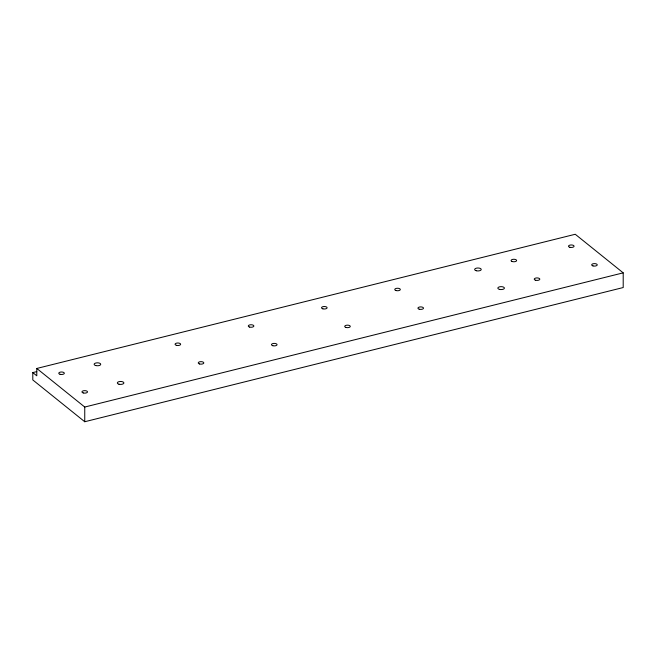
<?xml version="1.0" encoding="UTF-8"?>
<svg xmlns="http://www.w3.org/2000/svg" width="656" height="656" viewBox="0 0 656 656"><rect width="100%" height="100%" fill="white"/><g stroke="black" fill="none" stroke-linecap="round" stroke-linejoin="round"><path stroke-width="0.98" d="M32.8 372.592L36.793 375.806L36.793 368.459L575.246 234.266L623.2 272.847L623.2 287.541L84.747 421.734L32.8 379.939L32.8 372.592L36.777 371.608M36.793 368.459L84.747 407.04L623.2 272.847M84.747 407.04L84.747 421.734M95.751 365.556A3.288 1.468 0 0 0 100.729 364.318A3.288 1.468 0 0 0 95.842 363.006A3.288 1.468 0 0 0 95.751 365.556M118.933 384.203A3.288 1.468 0 0 0 123.902 382.965A3.288 1.468 0 0 0 119.023 381.653A3.288 1.468 0 0 0 118.933 384.203M499.437 289.37A3.288 1.468 0 0 0 504.407 288.132A3.288 1.468 0 0 0 499.528 286.828A3.288 1.468 0 0 0 499.437 289.37M476.256 270.731A3.288 1.468 0 0 0 481.233 269.485A3.288 1.468 0 0 0 476.346 268.181A3.288 1.468 0 0 0 476.256 270.731M593.024 265.926A2.796 1.255 0 0 0 597.247 264.868A2.796 1.255 0 0 0 593.098 263.761A2.796 1.255 0 0 0 593.024 265.926M569.843 247.279A2.796 1.255 0 0 0 574.074 246.221A2.796 1.255 0 0 0 569.916 245.114A2.796 1.255 0 0 0 569.843 247.279M535.583 280.235A2.796 1.255 0 0 0 539.814 279.185A2.796 1.255 0 0 0 535.665 278.07A2.796 1.255 0 0 0 535.583 280.235M511.885 261.408A2.796 1.255 0 0 0 516.551 260.834A2.796 1.255 0 0 0 513.099 259.317A2.796 1.255 0 0 0 511.885 261.408M419.282 309.222A2.796 1.255 0 0 0 423.505 308.172A2.796 1.255 0 0 0 419.356 307.057A2.796 1.255 0 0 0 419.282 309.222M396.101 290.575A2.796 1.255 0 0 0 400.332 289.526A2.796 1.255 0 0 0 396.183 288.41A2.796 1.255 0 0 0 396.101 290.575M346.048 327.475A2.796 1.255 0 0 0 350.279 326.417A2.796 1.255 0 0 0 346.13 325.31A2.796 1.255 0 0 0 346.048 327.475M322.875 308.828A2.796 1.255 0 0 0 327.106 307.779A2.796 1.255 0 0 0 322.949 306.664A2.796 1.255 0 0 0 322.875 308.828M272.822 345.72A2.796 1.255 0 0 0 277.053 344.671A2.796 1.255 0 0 0 272.896 343.555A2.796 1.255 0 0 0 272.822 345.72M249.641 327.082A2.796 1.255 0 0 0 253.872 326.024A2.796 1.255 0 0 0 249.723 324.909A2.796 1.255 0 0 0 249.641 327.082M60.106 374.314A2.796 1.255 0 0 0 64.337 373.264A2.796 1.255 0 0 0 60.188 372.149A2.796 1.255 0 0 0 60.106 374.314M83.287 392.96A2.796 1.255 0 0 0 87.51 391.903A2.796 1.255 0 0 0 83.361 390.796A2.796 1.255 0 0 0 83.287 392.96M199.588 363.973A2.796 1.255 0 0 0 203.819 362.924A2.796 1.255 0 0 0 199.67 361.809A2.796 1.255 0 0 0 199.588 363.973M176.415 345.327A2.796 1.255 0 0 0 180.646 344.277A2.796 1.255 0 0 0 176.489 343.162A2.796 1.255 0 0 0 176.415 345.327"/></g></svg>
